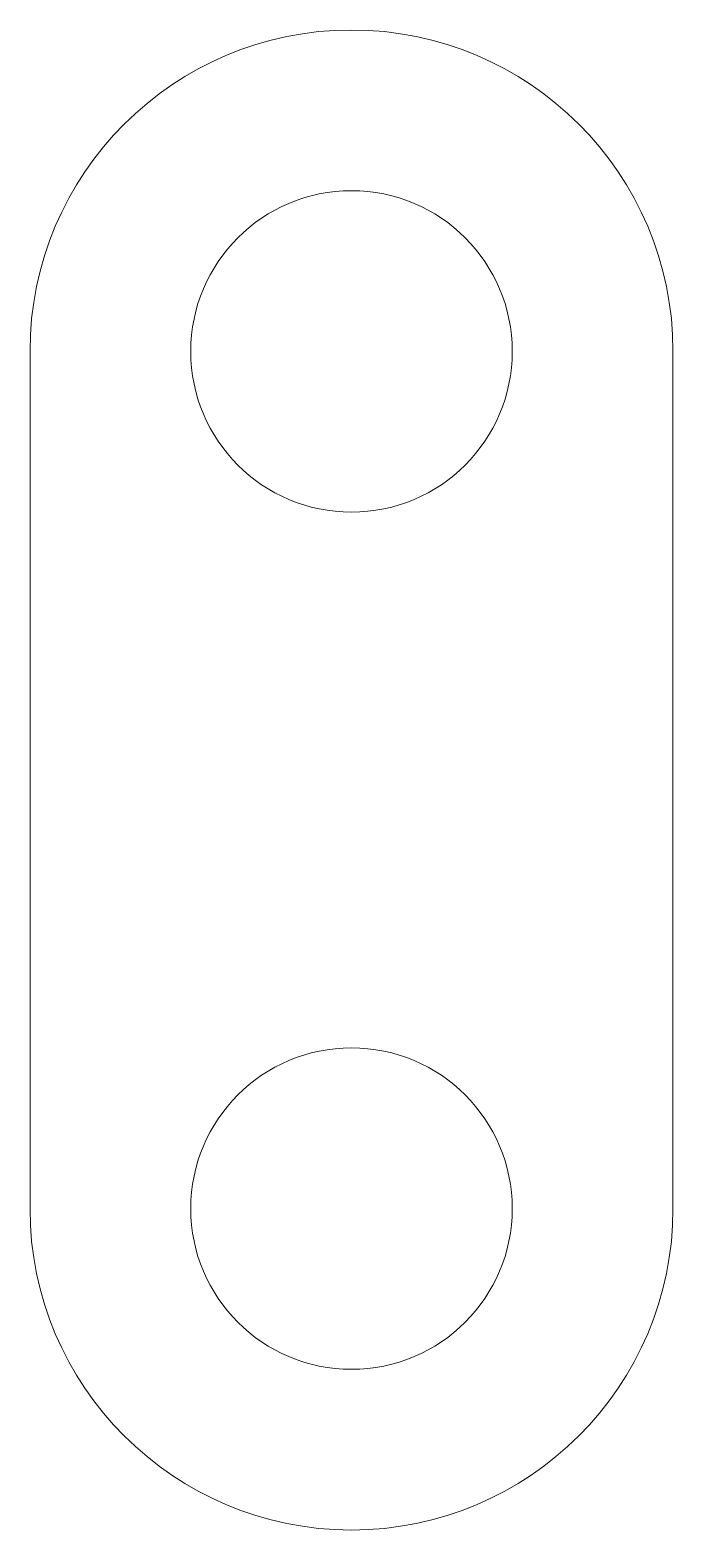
# Model space of a CAD drawing. Header units: inches. Extents: x -0.188 to 0.188, y -0.188 to 0.688.
import ezdxf

# ---------------------------------------------------------------- set-up
doc = ezdxf.new("R2010")
doc.units = ezdxf.units.IN
doc.header["$MEASUREMENT"] = 0

msp = doc.modelspace()

# ---------------------------------------------------------------- linework, layer by layer
at = {"color": 7, "linetype": 'Continuous', "lineweight": 15}
for p, q in [((-0.1875, 0), (-0.1875, 0.5)), ((0.1875, 0.5), (0.1875, 0))]:
    msp.add_line(p, q, dxfattribs=at)
for centre in [(0, 0.5), (0, 0)]:
    msp.add_circle(centre, 0.09375, dxfattribs=at)
for centre, start, end in [((0, 0.5), 0, 180), ((0, 0), 180, 0)]:
    msp.add_arc(centre, 0.1875, start, end, dxfattribs=at)

doc.saveas('drawing.dxf')
